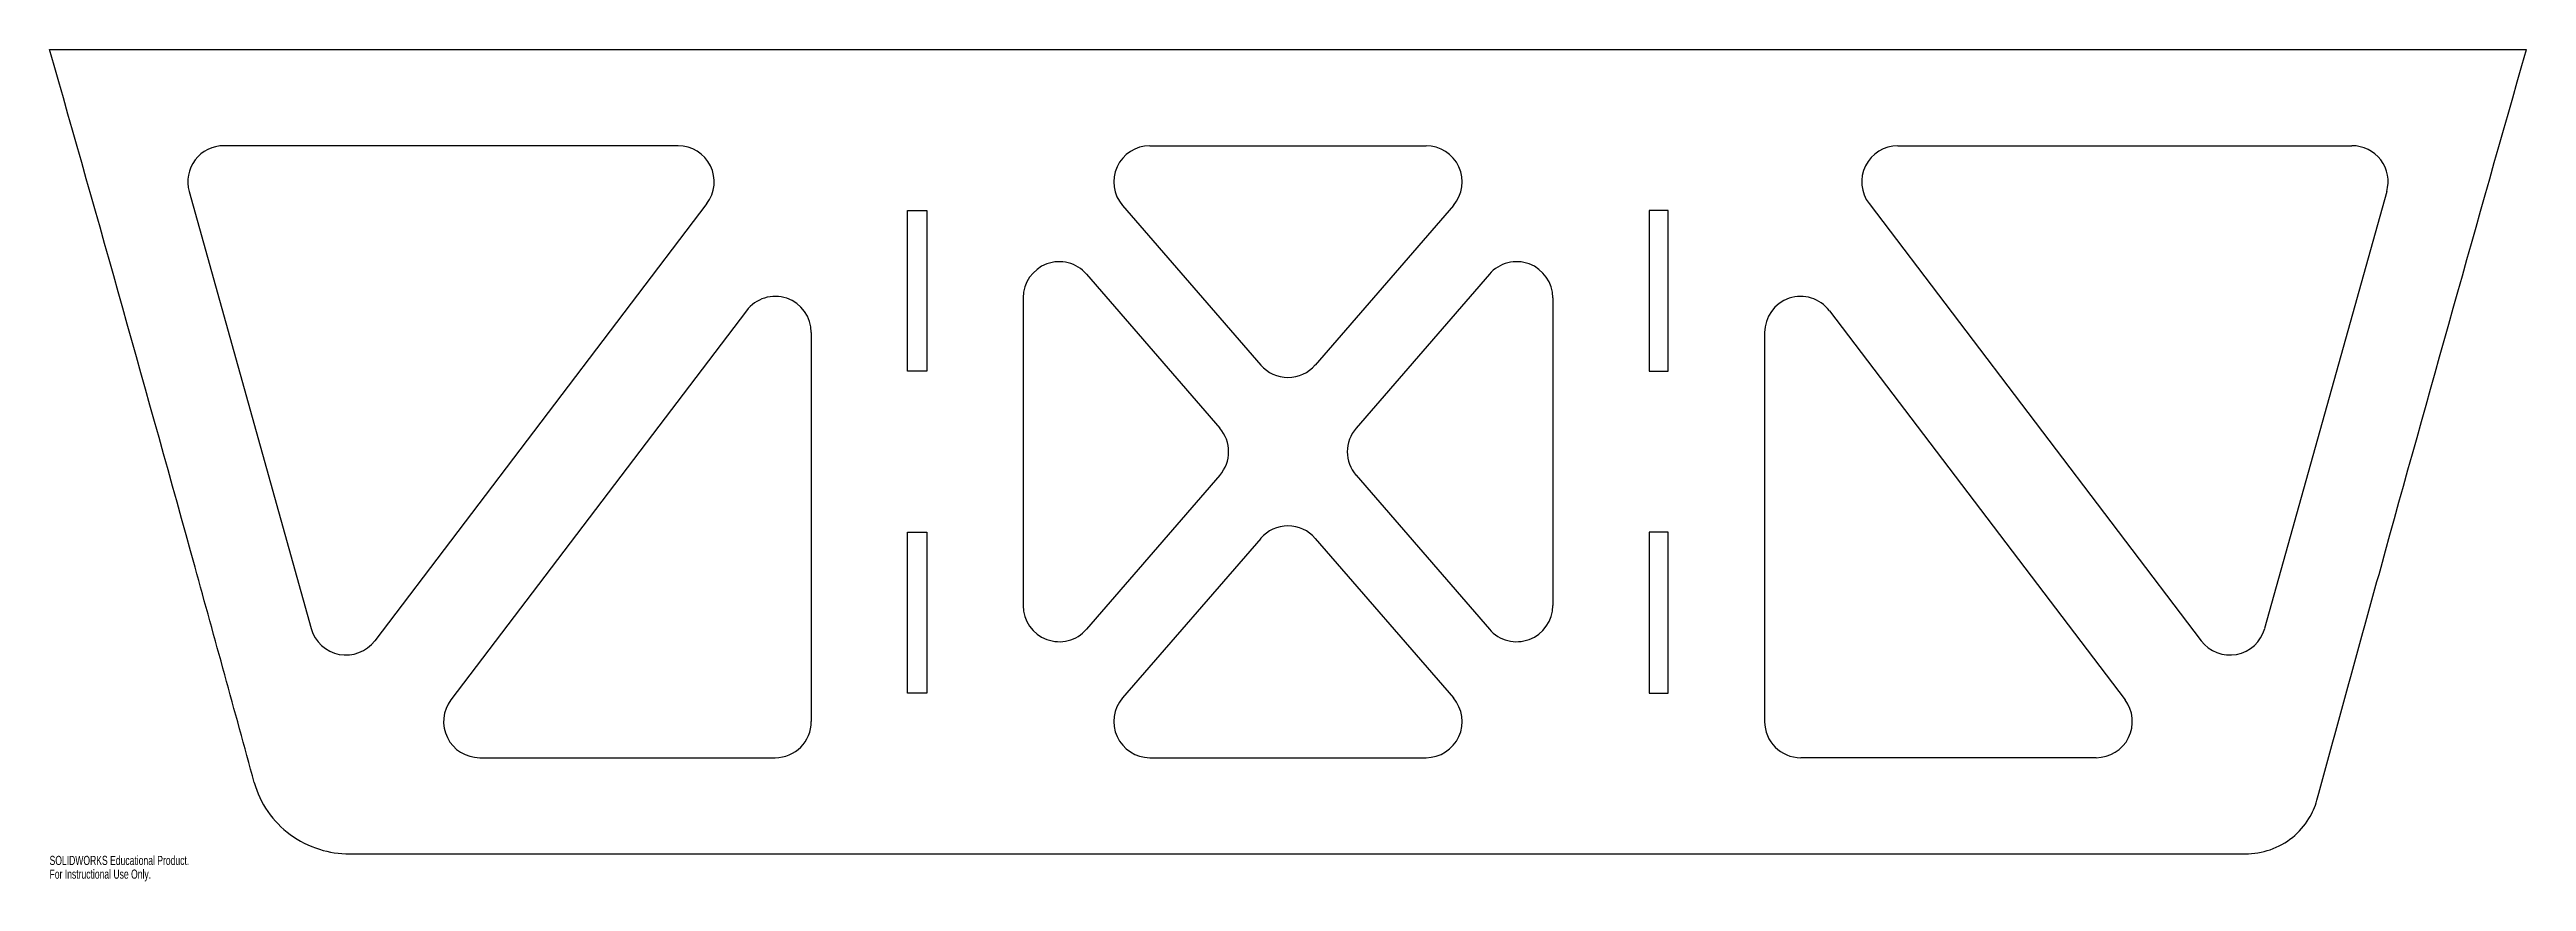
# Model space of a CAD drawing. Header units: inches. Extents: x -33.2 to 18.2, y 0.9 to 18.2.
import ezdxf

# ---------------------------------------------------------------- set-up
doc = ezdxf.new("R2010")
doc.units = ezdxf.units.IN
doc.header["$MEASUREMENT"] = 0
doc.styles.add('SLDTEXTSTYLE0', font='TXT', dxfattribs={"width": 0.7})

msp = doc.modelspace()

# ---------------------------------------------------------------- linework, layer by layer
at = {"color": 7, "linetype": 'Continuous', "lineweight": 25}
for p, q in [((-33.222, 18.204), (18.224, 18.204)), ((-20.167, 16.204), (-29.6, 16.204)), ((-10.368, 16.204), (-4.632, 16.204)), ((5.167, 16.204), (14.6, 16.204)), ((-30.322, 15.252), (-27.786, 6.168)), ((-19.569, 15), (-26.466, 5.916)), ((-10.935, 14.963), (-8.067, 11.647)), ((-4.065, 14.963), (-6.933, 11.647)), ((4.569, 15), (11.466, 5.916)), ((15.322, 15.252), (12.786, 6.168)), ((-15.4, 11.517), (-15.4, 14.86)), ((-15.4, 14.86), (-15, 14.86)), ((-15, 14.86), (-15, 11.517)), ((0, 14.86), (0, 11.517)), ((0.4, 14.86), (0, 14.86)), ((0.4, 11.517), (0.4, 14.86)), ((-11.683, 13.534), (-8.916, 10.336)), ((-3.317, 13.534), (-6.084, 10.336)), ((-13, 13.044), (-13, 6.647)), ((-2, 13.044), (-2, 6.647)), ((-18.747, 12.775), (-24.886, 4.691)), ((3.747, 12.775), (9.886, 4.691)), ((-17.4, 12.322), (-17.4, 4.237)), ((2.4, 12.322), (2.4, 4.237)), ((-15, 11.517), (-15.4, 11.517)), ((0, 11.517), (0.4, 11.517)), ((-8.916, 9.355), (-11.683, 6.156)), ((-6.084, 9.355), (-3.317, 6.156)), ((-15.4, 4.83), (-15.4, 8.173)), ((-15.4, 8.173), (-15, 8.173)), ((-15, 8.173), (-15, 4.83)), ((-8.067, 8.043), (-10.935, 4.728)), ((-6.933, 8.043), (-4.065, 4.728)), ((0, 8.173), (0, 4.83)), ((0.4, 8.173), (0, 8.173)), ((0.4, 4.83), (0.4, 8.173)), ((-15, 4.83), (-15.4, 4.83)), ((0, 4.83), (0.4, 4.83)), ((-24.288, 3.487), (-18.15, 3.487)), ((-10.368, 3.487), (-4.632, 3.487)), ((9.288, 3.487), (3.15, 3.487)), ((-26.989, 1.487), (12.383, 1.487))]:
    msp.add_line(p, q, dxfattribs=at)
for centre, start, end in [((-29.6, 15.454), 90, 195.5978), ((-20.167, 15.454), 322.7919, 90), ((-10.368, 15.454), 90, 220.8608), ((-4.632, 15.454), 319.1392, 90), ((5.167, 15.454), 90, 217.2081), ((14.6, 15.454), 344.4022, 90), ((-12.25, 13.044), 40.8608, 180), ((-2.75, 13.044), 0, 139.1392), ((-18.15, 12.322), 0, 142.7919), ((3.15, 12.322), 37.2081, 180), ((-7.5, 12.138), 220.8608, 319.1392), ((-9.483, 9.845), 319.1392, 40.8608), ((-5.517, 9.845), 139.1392, 220.8608), ((-7.5, 7.553), 40.8608, 139.1392), ((-12.25, 6.647), 180, 319.1392), ((-2.75, 6.647), 220.8608, 0), ((-27.064, 6.37), 195.5978, 322.7919), ((12.064, 6.37), 217.2081, 344.4022), ((-24.288, 4.237), 142.7919, 270), ((-10.368, 4.237), 139.1392, 270), ((-4.632, 4.237), 270, 40.8608), ((9.288, 4.237), 270, 37.2081), ((-18.15, 4.237), 270, 0), ((3.15, 4.237), 180, 270)]:
    msp.add_arc(centre, 0.75, start, end, dxfattribs=at)
for points, knots in [([(-28.97, 2.97), (-29.378, 4.463), (-29.788, 5.956), (-30.201, 7.448), (-31.194, 11.037), (-32.201, 14.622), (-33.222, 18.204)], [0.0390368, 0.0390368, 0.0390368, 0.0390368, 0.1570113, 0.1570113, 0.1570113, 0.4407671, 0.4407671, 0.4407671, 0.4407671]), ([(13.87, 2.601), (14.312, 4.218), (14.756, 5.833), (15.203, 7.448), (16.196, 11.037), (17.203, 14.622), (18.224, 18.204)], [0.0293334, 0.0293334, 0.0293334, 0.0293334, 0.1570113, 0.1570113, 0.1570113, 0.440767, 0.440767, 0.440767, 0.440767]), ([(-28.97, 2.97), (-28.911, 2.756), (-28.814, 2.549), (-28.688, 2.366), (-28.561, 2.184), (-28.402, 2.021), (-28.223, 1.889), (-28.041, 1.755), (-27.833, 1.651), (-27.618, 1.583), (-27.416, 1.52), (-27.201, 1.487), (-26.989, 1.487)], [0, 0, 0, 0, 0.01692933, 0.01692933, 0.01692933, 0.03383936, 0.03383936, 0.03383936, 0.05104138, 0.05104138, 0.05104138, 0.0671599, 0.0671599, 0.0671599, 0.0671599]), ([(12.383, 1.487), (12.559, 1.487), (12.737, 1.517), (12.903, 1.575), (13.069, 1.633), (13.227, 1.721), (13.364, 1.831), (13.499, 1.94), (13.617, 2.074), (13.707, 2.222), (13.779, 2.34), (13.834, 2.469), (13.87, 2.601)], [0, 0, 0, 0, 0.01338317, 0.01338317, 0.01338317, 0.0267764, 0.0267764, 0.0267764, 0.04000405, 0.04000405, 0.04000405, 0.05043857, 0.05043857, 0.05043857, 0.05043857])]:
    msp.add_open_spline(points, degree=3, knots=knots, dxfattribs=at)

# ---------------------------------------------------------------- texts
at = {"color": 7, "linetype": 'Continuous', "char_height": 0.1903, "attachment_point": 1, "style": 'SLDTEXTSTYLE0'}
for s, insert in [('SOLIDWORKS Educational Product.', (-33.222, 1.447)), ('For Instructional Use Only.', (-33.222, 1.162))]:
    msp.add_mtext(s, dxfattribs=dict(at, insert=insert))

doc.saveas('drawing.dxf')
